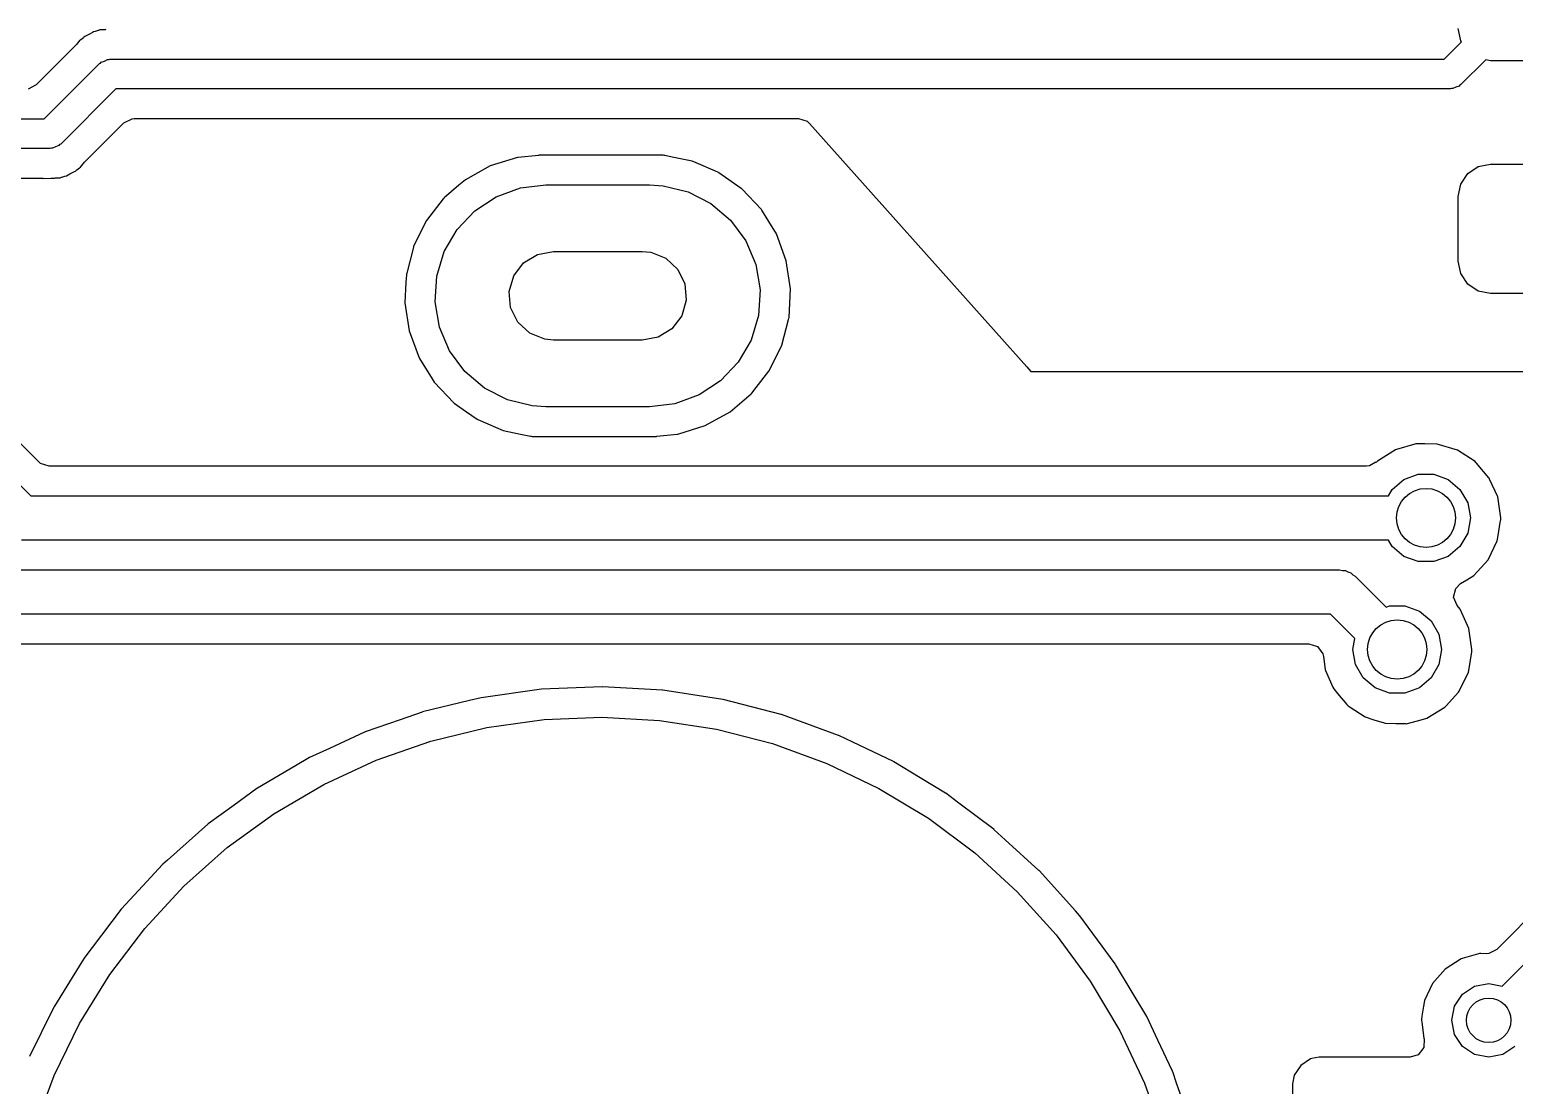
# Model space of a CAD drawing. Extents: x 0.04 to 2.01, y 0.04 to 5.04.
# Drawn here: x 1.3645 to 1.7598, y 2.589 to 2.8701 of the extents above; entities that cross this region are included whole.
import ezdxf

# ---------------------------------------------------------------- set-up
doc = ezdxf.new("R2010")
doc.units = 0
doc.header["$MEASUREMENT"] = 0
doc.layers.add('BLACK', color=7, linetype='CONTINUOUS')

msp = doc.modelspace()

# ---------------------------------------------------------------- linework, layer by layer
at = {"layer": 'BLACK', "linetype": 'CONTINUOUS'}
for p, q in [((1.74558, 2.86715), (1.74492, 2.87044)), ((1.37774, 2.86718), (1.37705, 2.86627)), ((1.37806, 2.86738), (1.37774, 2.86718)), ((1.37877, 2.86794), (1.37806, 2.86738)), ((1.37894, 2.86811), (1.37877, 2.86794)), ((1.37913, 2.86827), (1.37894, 2.86811)), ((1.37938, 2.86838), (1.37913, 2.86827)), ((1.38009, 2.86868), (1.37938, 2.86838)), ((1.37938, 2.86838), (1.37938, 2.86838)), ((1.3806, 2.86895), (1.38009, 2.86868)), ((1.38119, 2.86931), (1.3806, 2.86895)), ((1.38149, 2.8695), (1.38119, 2.86931)), ((1.38119, 2.86931), (1.38119, 2.86931)), ((1.38194, 2.86958), (1.38149, 2.8695)), ((1.38276, 2.86983), (1.38194, 2.86958)), ((1.38285, 2.86987), (1.38276, 2.86983)), ((1.38318, 2.87001), (1.38285, 2.86987)), ((1.38285, 2.86987), (1.38285, 2.86987)), ((1.38354, 2.87002), (1.38318, 2.87001)), ((1.38372, 2.87003), (1.38354, 2.87002)), ((1.38435, 2.87005), (1.38372, 2.87003)), ((1.38455, 2.87007), (1.38435, 2.87005)), ((1.38473, 2.8701), (1.38455, 2.87007)), ((1.7412, 2.8622), (1.7458, 2.86681)), ((1.7458, 2.86681), (1.74558, 2.86715)), ((1.3767, 2.86587), (1.3662, 2.85537)), ((1.37705, 2.86627), (1.3767, 2.86587)), ((1.36833, 2.84634), (1.38304, 2.86105)), ((1.38304, 2.86105), (1.38333, 2.8612)), ((1.38333, 2.8612), (1.38351, 2.86145)), ((1.38351, 2.86145), (1.38439, 2.86174)), ((1.38439, 2.86174), (1.38521, 2.86216)), ((1.38521, 2.86216), (1.38552, 2.86211)), ((1.38552, 2.86211), (1.38583, 2.8622)), ((1.38583, 2.8622), (1.7412, 2.8622)), ((1.75223, 2.86209), (1.74562, 2.85548)), ((1.75353, 2.86183), (1.75223, 2.86209)), ((1.77371, 2.86183), (1.75353, 2.86183)), ((1.3662, 2.85537), (1.36406, 2.85428)), ((1.74314, 2.85443), (1.74283, 2.85433)), ((1.74345, 2.85438), (1.74314, 2.85443)), ((1.74427, 2.8548), (1.74345, 2.85438)), ((1.74515, 2.85508), (1.74427, 2.8548)), ((1.74534, 2.85534), (1.74515, 2.85508)), ((1.74562, 2.85548), (1.74534, 2.85534)), ((1.38746, 2.85433), (1.37274, 2.83962)), ((1.74283, 2.85433), (1.38746, 2.85433)), ((1.28529, 2.84634), (1.36833, 2.84634)), ((1.37909, 2.8348), (1.38959, 2.8453)), ((1.38959, 2.8453), (1.39173, 2.84639)), ((1.39173, 2.84639), (1.39234, 2.84644)), ((1.39234, 2.84644), (1.56921, 2.84644)), ((1.56921, 2.84644), (1.57151, 2.84569)), ((1.57151, 2.84569), (1.57212, 2.84514)), ((1.57212, 2.84514), (1.63002, 2.78028)), ((1.3714, 2.83893), (1.37058, 2.83851)), ((1.37227, 2.83922), (1.3714, 2.83893)), ((1.37246, 2.83947), (1.37227, 2.83922)), ((1.37274, 2.83962), (1.37246, 2.83947)), ((1.36996, 2.83846), (1.28465, 2.83846)), ((1.37026, 2.83856), (1.36996, 2.83846)), ((1.37058, 2.83851), (1.37026, 2.83856)), ((1.37874, 2.8344), (1.37909, 2.8348)), ((1.49441, 2.83606), (1.48715, 2.83379)), ((1.4946, 2.83608), (1.49441, 2.83606)), ((1.49997, 2.83662), (1.4946, 2.83608)), ((1.4946, 2.83608), (1.4946, 2.83608)), ((1.50007, 2.83663), (1.49997, 2.83662)), ((1.49997, 2.83662), (1.49997, 2.83662)), ((1.53321, 2.83663), (1.50007, 2.83663)), ((1.53346, 2.83662), (1.53321, 2.83663)), ((1.53361, 2.83659), (1.53346, 2.83662)), ((1.53559, 2.83618), (1.53361, 2.83659)), ((1.53361, 2.83659), (1.53361, 2.83659)), ((1.5409, 2.83507), (1.53559, 2.83618)), ((1.54195, 2.83461), (1.5409, 2.83507)), ((1.37261, 2.83066), (1.37294, 2.8308)), ((1.37294, 2.8308), (1.37302, 2.83084)), ((1.37294, 2.8308), (1.37294, 2.8308)), ((1.37302, 2.83084), (1.37385, 2.83109)), ((1.37385, 2.83109), (1.37429, 2.83117)), ((1.37429, 2.83117), (1.37519, 2.83172)), ((1.37519, 2.83172), (1.37569, 2.83199)), ((1.37569, 2.83199), (1.3764, 2.83229)), ((1.3764, 2.83229), (1.37666, 2.8324)), ((1.3764, 2.83229), (1.3764, 2.83229)), ((1.37666, 2.8324), (1.37685, 2.83256)), ((1.37685, 2.83256), (1.37702, 2.83273)), ((1.37702, 2.83273), (1.37773, 2.83329)), ((1.37773, 2.83329), (1.37805, 2.83349)), ((1.37805, 2.83349), (1.37874, 2.8344)), ((1.48715, 2.83379), (1.4805, 2.8301)), ((1.5477, 2.83213), (1.54195, 2.83461)), ((1.54788, 2.83205), (1.5477, 2.83213)), ((1.5477, 2.83213), (1.5477, 2.83213)), ((1.54804, 2.83193), (1.54788, 2.83205)), ((1.55394, 2.8278), (1.54804, 2.83193)), ((1.74558, 2.82896), (1.74744, 2.83175)), ((1.74744, 2.83175), (1.75024, 2.83362)), ((1.75024, 2.83362), (1.75353, 2.83427)), ((1.75353, 2.83427), (1.77371, 2.83427)), ((1.28573, 2.83057), (1.36785, 2.83057)), ((1.36785, 2.83057), (1.36802, 2.83056)), ((1.36802, 2.83056), (1.3682, 2.8305)), ((1.3682, 2.8305), (1.37015, 2.83057)), ((1.37015, 2.83057), (1.37029, 2.83057)), ((1.37029, 2.83057), (1.37106, 2.83057)), ((1.37106, 2.83057), (1.37124, 2.8306)), ((1.37124, 2.8306), (1.37144, 2.83062)), ((1.37144, 2.83062), (1.37207, 2.83064)), ((1.37207, 2.83064), (1.37225, 2.83065)), ((1.37225, 2.83065), (1.37261, 2.83066)), ((1.4788, 2.82864), (1.4749, 2.8253)), ((1.4805, 2.8301), (1.4788, 2.82864)), ((1.48875, 2.82561), (1.49518, 2.82795)), ((1.49518, 2.82795), (1.50197, 2.82874)), ((1.50197, 2.82874), (1.52953, 2.82874)), ((1.52953, 2.82874), (1.53318, 2.82851)), ((1.53318, 2.82851), (1.53982, 2.82689)), ((1.53982, 2.82689), (1.54591, 2.82378)), ((1.55411, 2.82769), (1.55394, 2.8278)), ((1.55394, 2.8278), (1.55394, 2.8278)), ((1.55933, 2.82216), (1.55411, 2.82769)), ((1.74492, 2.82566), (1.74558, 2.82896)), ((1.47461, 2.825), (1.47019, 2.8193)), ((1.47473, 2.82515), (1.47461, 2.825)), ((1.4749, 2.8253), (1.47473, 2.82515)), ((1.48303, 2.82187), (1.48875, 2.82561)), ((1.54591, 2.82378), (1.55112, 2.81935)), ((1.74492, 2.80844), (1.74492, 2.82566)), ((1.47007, 2.81915), (1.46671, 2.81232)), ((1.47019, 2.8193), (1.47007, 2.81915)), ((1.47019, 2.8193), (1.47019, 2.8193)), ((1.47832, 2.8169), (1.48303, 2.82187)), ((1.55112, 2.81935), (1.55518, 2.81384)), ((1.55943, 2.82199), (1.55933, 2.82216)), ((1.56131, 2.81897), (1.55943, 2.82199)), ((1.55943, 2.82199), (1.55943, 2.82199)), ((1.56334, 2.8157), (1.56131, 2.81897)), ((1.47489, 2.81099), (1.47832, 2.8169)), ((1.56596, 2.80857), (1.56334, 2.8157)), ((1.46666, 2.81213), (1.46488, 2.80528)), ((1.46671, 2.81232), (1.46666, 2.81213)), ((1.47291, 2.80444), (1.47489, 2.81099)), ((1.49969, 2.81023), (1.50394, 2.81102)), ((1.50394, 2.81102), (1.52756, 2.81102)), ((1.52756, 2.81102), (1.52985, 2.8108)), ((1.55518, 2.81384), (1.55785, 2.80755)), ((1.49339, 2.80452), (1.496, 2.80796)), ((1.496, 2.80796), (1.49969, 2.81023)), ((1.52985, 2.8108), (1.53387, 2.8092)), ((1.53387, 2.8092), (1.53704, 2.80625)), ((1.55785, 2.80755), (1.55901, 2.80081)), ((1.5671, 2.80105), (1.56596, 2.80857)), ((1.74558, 2.80514), (1.74492, 2.80844)), ((1.46479, 2.80477), (1.46469, 2.80289)), ((1.4648, 2.80497), (1.46479, 2.80477)), ((1.46479, 2.80477), (1.46479, 2.80477)), ((1.46488, 2.80528), (1.4648, 2.80497)), ((1.47248, 2.79762), (1.47291, 2.80444)), ((1.49218, 2.80037), (1.49339, 2.80452)), ((1.53704, 2.80625), (1.53894, 2.80237)), ((1.74744, 2.80235), (1.74558, 2.80514)), ((1.46469, 2.80289), (1.4644, 2.79738)), ((1.49256, 2.79606), (1.49218, 2.80037)), ((1.53894, 2.80237), (1.53931, 2.79806)), ((1.55901, 2.80081), (1.55859, 2.79398)), ((1.5667, 2.79346), (1.5671, 2.80105)), ((1.75024, 2.80048), (1.74744, 2.80235)), ((1.75353, 2.79982), (1.75024, 2.80048)), ((1.77371, 2.79982), (1.75353, 2.79982)), ((1.36688, 2.755), (1.32605, 2.79582)), ((1.4644, 2.79738), (1.46554, 2.78986)), ((1.47364, 2.79088), (1.47248, 2.79762)), ((1.49445, 2.79217), (1.49256, 2.79606)), ((1.53931, 2.79806), (1.53811, 2.79391)), ((1.31914, 2.79158), (1.36475, 2.74596)), ((1.49763, 2.78923), (1.49445, 2.79217)), ((1.53811, 2.79391), (1.53549, 2.79046)), ((1.55859, 2.79398), (1.55661, 2.78744)), ((1.56478, 2.7861), (1.56657, 2.79295)), ((1.56657, 2.79295), (1.56665, 2.79327)), ((1.56665, 2.79327), (1.5667, 2.79346)), ((1.56665, 2.79327), (1.56665, 2.79327)), ((1.46554, 2.78986), (1.46816, 2.78272)), ((1.47632, 2.78458), (1.47364, 2.79088)), ((1.50164, 2.78763), (1.49763, 2.78923)), ((1.50394, 2.7874), (1.50164, 2.78763)), ((1.52756, 2.7874), (1.50394, 2.7874)), ((1.53181, 2.78819), (1.52756, 2.7874)), ((1.53549, 2.79046), (1.53181, 2.78819)), ((1.55661, 2.78744), (1.55317, 2.78152)), ((1.48037, 2.77907), (1.47632, 2.78458)), ((1.56143, 2.77928), (1.56478, 2.7861)), ((1.46816, 2.78272), (1.46826, 2.78256)), ((1.46826, 2.78256), (1.46826, 2.78256)), ((1.46826, 2.78256), (1.47163, 2.77714)), ((1.55317, 2.78152), (1.54847, 2.77656)), ((1.63002, 2.78028), (1.63112, 2.77906)), ((1.47163, 2.77714), (1.47217, 2.77626)), ((1.47217, 2.77626), (1.47739, 2.77074)), ((1.48559, 2.77465), (1.48037, 2.77907)), ((1.54847, 2.77656), (1.54275, 2.77281)), ((1.55798, 2.77484), (1.56131, 2.77912)), ((1.56131, 2.77912), (1.56143, 2.77928)), ((1.56131, 2.77912), (1.56131, 2.77912)), ((1.63112, 2.77906), (1.92612, 2.77906)), ((1.49168, 2.77154), (1.48559, 2.77465)), ((1.49832, 2.76991), (1.49168, 2.77154)), ((1.54275, 2.77281), (1.53632, 2.77048)), ((1.55099, 2.76833), (1.55535, 2.77206)), ((1.55535, 2.77206), (1.55662, 2.77314)), ((1.55662, 2.77314), (1.55677, 2.77327)), ((1.55662, 2.77314), (1.55662, 2.77314)), ((1.55677, 2.77327), (1.55798, 2.77484)), ((1.47739, 2.77074), (1.47755, 2.77063)), ((1.47755, 2.77063), (1.47755, 2.77063)), ((1.47755, 2.77063), (1.48084, 2.76833)), ((1.48084, 2.76833), (1.48362, 2.76638)), ((1.50197, 2.76969), (1.49832, 2.76991)), ((1.52953, 2.76969), (1.50197, 2.76969)), ((1.53632, 2.77048), (1.52953, 2.76969)), ((1.54435, 2.76464), (1.55099, 2.76833)), ((1.48362, 2.76638), (1.4838, 2.7663)), ((1.4838, 2.7663), (1.4838, 2.7663)), ((1.4838, 2.7663), (1.48646, 2.76515)), ((1.48646, 2.76515), (1.4906, 2.76336)), ((1.53709, 2.76237), (1.54435, 2.76464)), ((1.4906, 2.76336), (1.49521, 2.76239)), ((1.49521, 2.76239), (1.49789, 2.76184)), ((1.49789, 2.76184), (1.49789, 2.76184)), ((1.49789, 2.76184), (1.49804, 2.7618)), ((1.49804, 2.7618), (1.49829, 2.76179)), ((1.49829, 2.76179), (1.53143, 2.76179)), ((1.53143, 2.76179), (1.53153, 2.7618)), ((1.53153, 2.7618), (1.53689, 2.76235)), ((1.53153, 2.7618), (1.53153, 2.7618)), ((1.53689, 2.76235), (1.53709, 2.76237)), ((1.53689, 2.76235), (1.53689, 2.76235)), ((1.73335, 2.7597), (1.72846, 2.7583)), ((1.73362, 2.75978), (1.73335, 2.7597)), ((1.73335, 2.7597), (1.73335, 2.7597)), ((1.7339, 2.75978), (1.73362, 2.75978)), ((1.73599, 2.75976), (1.7339, 2.75978)), ((1.7339, 2.75978), (1.7339, 2.75978)), ((1.73927, 2.75974), (1.73599, 2.75976)), ((1.74467, 2.75813), (1.73927, 2.75974)), ((1.72819, 2.75823), (1.72342, 2.75522)), ((1.72846, 2.7583), (1.72819, 2.75823)), ((1.72846, 2.7583), (1.72846, 2.7583)), ((1.74941, 2.75506), (1.74467, 2.75813)), ((1.36735, 2.7546), (1.36688, 2.755)), ((1.36964, 2.75385), (1.36735, 2.7546)), ((1.72046, 2.75385), (1.36964, 2.75385)), ((1.72131, 2.75395), (1.72046, 2.75385)), ((1.72295, 2.75492), (1.72131, 2.75395)), ((1.72303, 2.75483), (1.72295, 2.75492)), ((1.72324, 2.75501), (1.72303, 2.75483)), ((1.72342, 2.75522), (1.72324, 2.75501)), ((1.73042, 2.75028), (1.73427, 2.75169)), ((1.73427, 2.75169), (1.73837, 2.75169)), ((1.73837, 2.75169), (1.74223, 2.75028)), ((1.74959, 2.75485), (1.74941, 2.75506)), ((1.74979, 2.75462), (1.74959, 2.75485)), ((1.74959, 2.75485), (1.74959, 2.75485)), ((1.75309, 2.75078), (1.74979, 2.75462)), ((1.72728, 2.74765), (1.73042, 2.75028)), ((1.74223, 2.75028), (1.74537, 2.74765)), ((1.75321, 2.75053), (1.75309, 2.75078)), ((1.75326, 2.75042), (1.75321, 2.75053)), ((1.75321, 2.75053), (1.75321, 2.75053)), ((1.75543, 2.74564), (1.75326, 2.75042)), ((1.36475, 2.74596), (1.7263, 2.74596)), ((1.7263, 2.74596), (1.72728, 2.74765)), ((1.74537, 2.74765), (1.74742, 2.74409)), ((1.74742, 2.74409), (1.74813, 2.74006)), ((1.75623, 2.74006), (1.75543, 2.74564)), ((1.74813, 2.74006), (1.74742, 2.73602)), ((1.75622, 2.73957), (1.75623, 2.74006)), ((1.74742, 2.73602), (1.74537, 2.73246)), ((1.75542, 2.73481), (1.7562, 2.73942)), ((1.7562, 2.73942), (1.75622, 2.73957)), ((1.7562, 2.73942), (1.7562, 2.73942)), ((1.7263, 2.73415), (1.36231, 2.73415)), ((1.72728, 2.73246), (1.7263, 2.73415)), ((1.73042, 2.72983), (1.72728, 2.73246)), ((1.74537, 2.73246), (1.74223, 2.72983)), ((1.75283, 2.72892), (1.75529, 2.734)), ((1.75529, 2.734), (1.75542, 2.73481)), ((1.73427, 2.72842), (1.73042, 2.72983)), ((1.73837, 2.72842), (1.73427, 2.72842)), ((1.74223, 2.72983), (1.73837, 2.72842)), ((1.74904, 2.72474), (1.75283, 2.72892)), ((1.30315, 2.72628), (1.71331, 2.72628)), ((1.71331, 2.72628), (1.71406, 2.72607)), ((1.71406, 2.72607), (1.71484, 2.72607)), ((1.71484, 2.72607), (1.71551, 2.72569)), ((1.71551, 2.72569), (1.71626, 2.72548)), ((1.71626, 2.72548), (1.71681, 2.72493)), ((1.71681, 2.72493), (1.71748, 2.72455)), ((1.71748, 2.72455), (1.7257, 2.71633)), ((1.7472, 2.72361), (1.74904, 2.72474)), ((1.74367, 2.71893), (1.74422, 2.72127)), ((1.74422, 2.72127), (1.74551, 2.72257)), ((1.74551, 2.72257), (1.7472, 2.72361)), ((1.7257, 2.71633), (1.7266, 2.71666)), ((1.7266, 2.71666), (1.7307, 2.71666)), ((1.7307, 2.71666), (1.73456, 2.71526)), ((1.7446, 2.71671), (1.74367, 2.71893)), ((1.74542, 2.71575), (1.7446, 2.71671)), ((1.71086, 2.71446), (1.30315, 2.71446)), ((1.71736, 2.70797), (1.71086, 2.71446)), ((1.73456, 2.71526), (1.7377, 2.71262)), ((1.7377, 2.71262), (1.73975, 2.70907)), ((1.74776, 2.71061), (1.74542, 2.71575)), ((1.73975, 2.70907), (1.74046, 2.70503)), ((1.74856, 2.70503), (1.74776, 2.71061)), ((1.31494, 2.70657), (1.70515, 2.70657)), ((1.70515, 2.70657), (1.70744, 2.70583)), ((1.70744, 2.70583), (1.70886, 2.70388)), ((1.71684, 2.70503), (1.71736, 2.70797)), ((1.71755, 2.70099), (1.71684, 2.70503)), ((1.74046, 2.70503), (1.73975, 2.70099)), ((1.74778, 2.69995), (1.74853, 2.70439)), ((1.74853, 2.70439), (1.74855, 2.70454)), ((1.74853, 2.70439), (1.74853, 2.70439)), ((1.74855, 2.70454), (1.74856, 2.70503)), ((1.70886, 2.70388), (1.70902, 2.70318)), ((1.70902, 2.70318), (1.70948, 2.69967)), ((1.7196, 2.69744), (1.71755, 2.70099)), ((1.73975, 2.70099), (1.7377, 2.69744)), ((1.70948, 2.69967), (1.70959, 2.69942)), ((1.70959, 2.69942), (1.70959, 2.69942)), ((1.70959, 2.69942), (1.71153, 2.69501)), ((1.72274, 2.6948), (1.7196, 2.69744)), ((1.7377, 2.69744), (1.73456, 2.6948)), ((1.74515, 2.6939), (1.74761, 2.69898)), ((1.74761, 2.69898), (1.74778, 2.69995)), ((1.50074, 2.69442), (1.48472, 2.69217)), ((1.5169, 2.6951), (1.50074, 2.69442)), ((1.517, 2.69509), (1.5169, 2.6951)), ((1.53296, 2.6942), (1.517, 2.69509)), ((1.517, 2.69509), (1.517, 2.69509)), ((1.53306, 2.69419), (1.53296, 2.6942)), ((1.53296, 2.6942), (1.53296, 2.6942)), ((1.54904, 2.69172), (1.53306, 2.69419)), ((1.71153, 2.69501), (1.71175, 2.69451)), ((1.71175, 2.69451), (1.71275, 2.69331)), ((1.71275, 2.69331), (1.7152, 2.6904)), ((1.7266, 2.6934), (1.72274, 2.6948)), ((1.7307, 2.6934), (1.7266, 2.6934)), ((1.73456, 2.6948), (1.7307, 2.6934)), ((1.74166, 2.69003), (1.74497, 2.69369)), ((1.74497, 2.69369), (1.74515, 2.6939)), ((1.46909, 2.68839), (1.469, 2.68836)), ((1.48158, 2.69141), (1.46909, 2.68839)), ((1.46909, 2.68839), (1.46909, 2.68839)), ((1.48472, 2.69217), (1.48158, 2.69141)), ((1.54913, 2.6917), (1.54904, 2.69172)), ((1.56462, 2.68772), (1.54913, 2.6917)), ((1.7152, 2.6904), (1.7152, 2.6904)), ((1.7152, 2.6904), (1.71538, 2.69019)), ((1.71538, 2.69019), (1.71561, 2.69003)), ((1.71561, 2.69003), (1.71561, 2.69003)), ((1.71561, 2.69003), (1.7161, 2.68971)), ((1.7161, 2.68971), (1.72008, 2.68706)), ((1.73656, 2.68676), (1.74137, 2.68971)), ((1.74137, 2.68971), (1.74166, 2.69003)), ((1.46316, 2.68633), (1.45381, 2.68308)), ((1.469, 2.68836), (1.46316, 2.68633)), ((1.48624, 2.68422), (1.50148, 2.68636)), ((1.50148, 2.68636), (1.51685, 2.687)), ((1.51685, 2.687), (1.53221, 2.68615)), ((1.53221, 2.68615), (1.54741, 2.68379)), ((1.56471, 2.6877), (1.56462, 2.68772)), ((1.56462, 2.68772), (1.56462, 2.68772)), ((1.57991, 2.68216), (1.56471, 2.6877)), ((1.72008, 2.68706), (1.72241, 2.68633)), ((1.72241, 2.68633), (1.7252, 2.68546)), ((1.7252, 2.68546), (1.7252, 2.68546)), ((1.7252, 2.68546), (1.72547, 2.68538)), ((1.72547, 2.68538), (1.72829, 2.68532)), ((1.72829, 2.68532), (1.73083, 2.68528)), ((1.73083, 2.68528), (1.73083, 2.68528)), ((1.73083, 2.68528), (1.73111, 2.68527)), ((1.73111, 2.68527), (1.73138, 2.68535)), ((1.73138, 2.68535), (1.73499, 2.68633)), ((1.73138, 2.68535), (1.73138, 2.68535)), ((1.73499, 2.68633), (1.73656, 2.68676)), ((1.45364, 2.683), (1.4443, 2.67869)), ((1.45372, 2.68304), (1.45364, 2.683)), ((1.45381, 2.68308), (1.45372, 2.68304)), ((1.45381, 2.68308), (1.45381, 2.68308)), ((1.45675, 2.67554), (1.47128, 2.6806)), ((1.47128, 2.6806), (1.48624, 2.68422)), ((1.54741, 2.68379), (1.56232, 2.67997)), ((1.58, 2.68212), (1.57991, 2.68216)), ((1.58366, 2.68037), (1.58, 2.68212)), ((1.58, 2.68212), (1.58, 2.68212)), ((1.4443, 2.67869), (1.43904, 2.67626)), ((1.56232, 2.67997), (1.57677, 2.6747)), ((1.5945, 2.67517), (1.58366, 2.68037)), ((1.43527, 2.67405), (1.42517, 2.66812)), ((1.43904, 2.67626), (1.43527, 2.67405)), ((1.44279, 2.66909), (1.45675, 2.67554)), ((1.57677, 2.6747), (1.59065, 2.66805)), ((1.59458, 2.67512), (1.5945, 2.67517)), ((1.60164, 2.67085), (1.59458, 2.67512)), ((1.59458, 2.67512), (1.59458, 2.67512)), ((1.42952, 2.6613), (1.44279, 2.66909)), ((1.60834, 2.66679), (1.60164, 2.67085)), ((1.42501, 2.66802), (1.41892, 2.66359)), ((1.42509, 2.66807), (1.42501, 2.66802)), ((1.42501, 2.66802), (1.42501, 2.66802)), ((1.42517, 2.66812), (1.42509, 2.66807)), ((1.42517, 2.66812), (1.42517, 2.66812)), ((1.59065, 2.66805), (1.60381, 2.66008)), ((1.60841, 2.66674), (1.60834, 2.66679)), ((1.61191, 2.66412), (1.60841, 2.66674)), ((1.60841, 2.66674), (1.60841, 2.66674)), ((1.41892, 2.66359), (1.412, 2.65857)), ((1.41707, 2.65226), (1.42952, 2.6613)), ((1.62129, 2.6571), (1.61191, 2.66412)), ((1.41193, 2.6585), (1.40118, 2.64896)), ((1.412, 2.65857), (1.41193, 2.6585)), ((1.60381, 2.66008), (1.61613, 2.65087)), ((1.62136, 2.65704), (1.62129, 2.6571)), ((1.62427, 2.65438), (1.62136, 2.65704)), ((1.62136, 2.65704), (1.62136, 2.65704)), ((1.63323, 2.6462), (1.62427, 2.65438)), ((1.40118, 2.64896), (1.3999, 2.64783)), ((1.40556, 2.64204), (1.41707, 2.65226)), ((1.61613, 2.65087), (1.62749, 2.64049)), ((1.39984, 2.64776), (1.39568, 2.64326)), ((1.3999, 2.64783), (1.39984, 2.64776)), ((1.39984, 2.64776), (1.39984, 2.64776)), ((1.6333, 2.64613), (1.63323, 2.6462)), ((1.64295, 2.6354), (1.6333, 2.64613)), ((1.39568, 2.64326), (1.38891, 2.63596)), ((1.39511, 2.63075), (1.40556, 2.64204)), ((1.62749, 2.64049), (1.63779, 2.62906)), ((1.76753, 2.63753), (1.75517, 2.62516)), ((1.38885, 2.63588), (1.38111, 2.62568)), ((1.38891, 2.63596), (1.38885, 2.63588)), ((1.38885, 2.63588), (1.38885, 2.63588)), ((1.64406, 2.63417), (1.64295, 2.6354)), ((1.64411, 2.6341), (1.64406, 2.63417)), ((1.65351, 2.62136), (1.64411, 2.6341)), ((1.38581, 2.6185), (1.39511, 2.63075)), ((1.75659, 2.61541), (1.77388, 2.63271)), ((1.38111, 2.62568), (1.37913, 2.62307)), ((1.63779, 2.62906), (1.64692, 2.61668)), ((1.75517, 2.62516), (1.75303, 2.62407)), ((1.3784, 2.62188), (1.37113, 2.61007)), ((1.37913, 2.62307), (1.3784, 2.62188)), ((1.65366, 2.62115), (1.65351, 2.62136)), ((1.7457, 2.62264), (1.74141, 2.61993)), ((1.74597, 2.62271), (1.7457, 2.62264)), ((1.75032, 2.62396), (1.74597, 2.62271)), ((1.74597, 2.62271), (1.74597, 2.62271)), ((1.75059, 2.62403), (1.75032, 2.62396)), ((1.75032, 2.62396), (1.75032, 2.62396)), ((1.75087, 2.62403), (1.75059, 2.62403)), ((1.75095, 2.62403), (1.75087, 2.62403)), ((1.75239, 2.62402), (1.75095, 2.62403)), ((1.75303, 2.62407), (1.75239, 2.62402)), ((1.37775, 2.60539), (1.38581, 2.6185)), ((1.66194, 2.60726), (1.65366, 2.62115)), ((1.74141, 2.61993), (1.73804, 2.61612)), ((1.64692, 2.61668), (1.65479, 2.60346)), ((1.73804, 2.61612), (1.73588, 2.61152)), ((1.74606, 2.61324), (1.74925, 2.61537)), ((1.74925, 2.61537), (1.75302, 2.61612)), ((1.75302, 2.61612), (1.75659, 2.61541)), ((1.37113, 2.61007), (1.37065, 2.60929)), ((1.73566, 2.61007), (1.73523, 2.60734)), ((1.73588, 2.61152), (1.73566, 2.61007)), ((1.74318, 2.60628), (1.74393, 2.61005)), ((1.74393, 2.61005), (1.74606, 2.61324)), ((1.37061, 2.60921), (1.36446, 2.5966)), ((1.37065, 2.60929), (1.37061, 2.60921)), ((1.37061, 2.60921), (1.37061, 2.60921)), ((1.371, 2.59157), (1.37775, 2.60539)), ((1.66488, 2.60102), (1.66194, 2.60726)), ((1.73523, 2.60734), (1.7351, 2.6065)), ((1.7351, 2.6065), (1.73514, 2.60622)), ((1.73514, 2.60622), (1.73514, 2.60622)), ((1.73514, 2.60622), (1.73519, 2.60584)), ((1.73519, 2.60584), (1.73576, 2.60146)), ((1.74393, 2.60251), (1.74318, 2.60628)), ((1.65479, 2.60346), (1.66135, 2.58954)), ((1.73576, 2.60146), (1.73581, 2.60135)), ((1.74606, 2.59932), (1.74393, 2.60251)), ((1.66879, 2.59271), (1.66488, 2.60102)), ((1.73571, 2.59902), (1.73422, 2.59713)), ((1.73581, 2.60135), (1.73571, 2.59902)), ((1.74925, 2.59719), (1.74606, 2.59932)), ((1.75998, 2.59932), (1.75679, 2.59719)), ((1.70297, 2.59427), (1.70123, 2.59166)), ((1.70558, 2.59602), (1.70297, 2.59427)), ((1.70596, 2.59609), (1.70558, 2.59602)), ((1.70685, 2.59627), (1.70596, 2.59609)), ((1.70596, 2.59609), (1.70596, 2.59609)), ((1.70788, 2.59648), (1.70685, 2.59627)), ((1.73206, 2.59648), (1.70788, 2.59648)), ((1.73422, 2.59713), (1.73206, 2.59648)), ((1.75302, 2.59644), (1.74925, 2.59719)), ((1.75679, 2.59719), (1.75302, 2.59644)), ((1.36564, 2.57714), (1.371, 2.59157)), ((1.66883, 2.59262), (1.66879, 2.59271)), ((1.66879, 2.59271), (1.66879, 2.59271)), ((1.66886, 2.59253), (1.66883, 2.59262)), ((1.66992, 2.58955), (1.66886, 2.59253)), ((1.66886, 2.59253), (1.66886, 2.59253)), ((1.67425, 2.57738), (1.66992, 2.58955)), ((1.70123, 2.59166), (1.70077, 2.58936)), ((1.66135, 2.58954), (1.66651, 2.57504)), ((1.70077, 2.58936), (1.70077, 2.46969))]:
    msp.add_line(p, q, dxfattribs=at)
at = {"layer": 'BLACK'}
for centre, radius in [((1.73632, 2.74006), 0.007874), ((1.72865, 2.70503), 0.007874), ((1.75302, 2.60628), 0.005906)]:
    msp.add_circle(centre, radius, dxfattribs=at)

doc.saveas('drawing.dxf')
